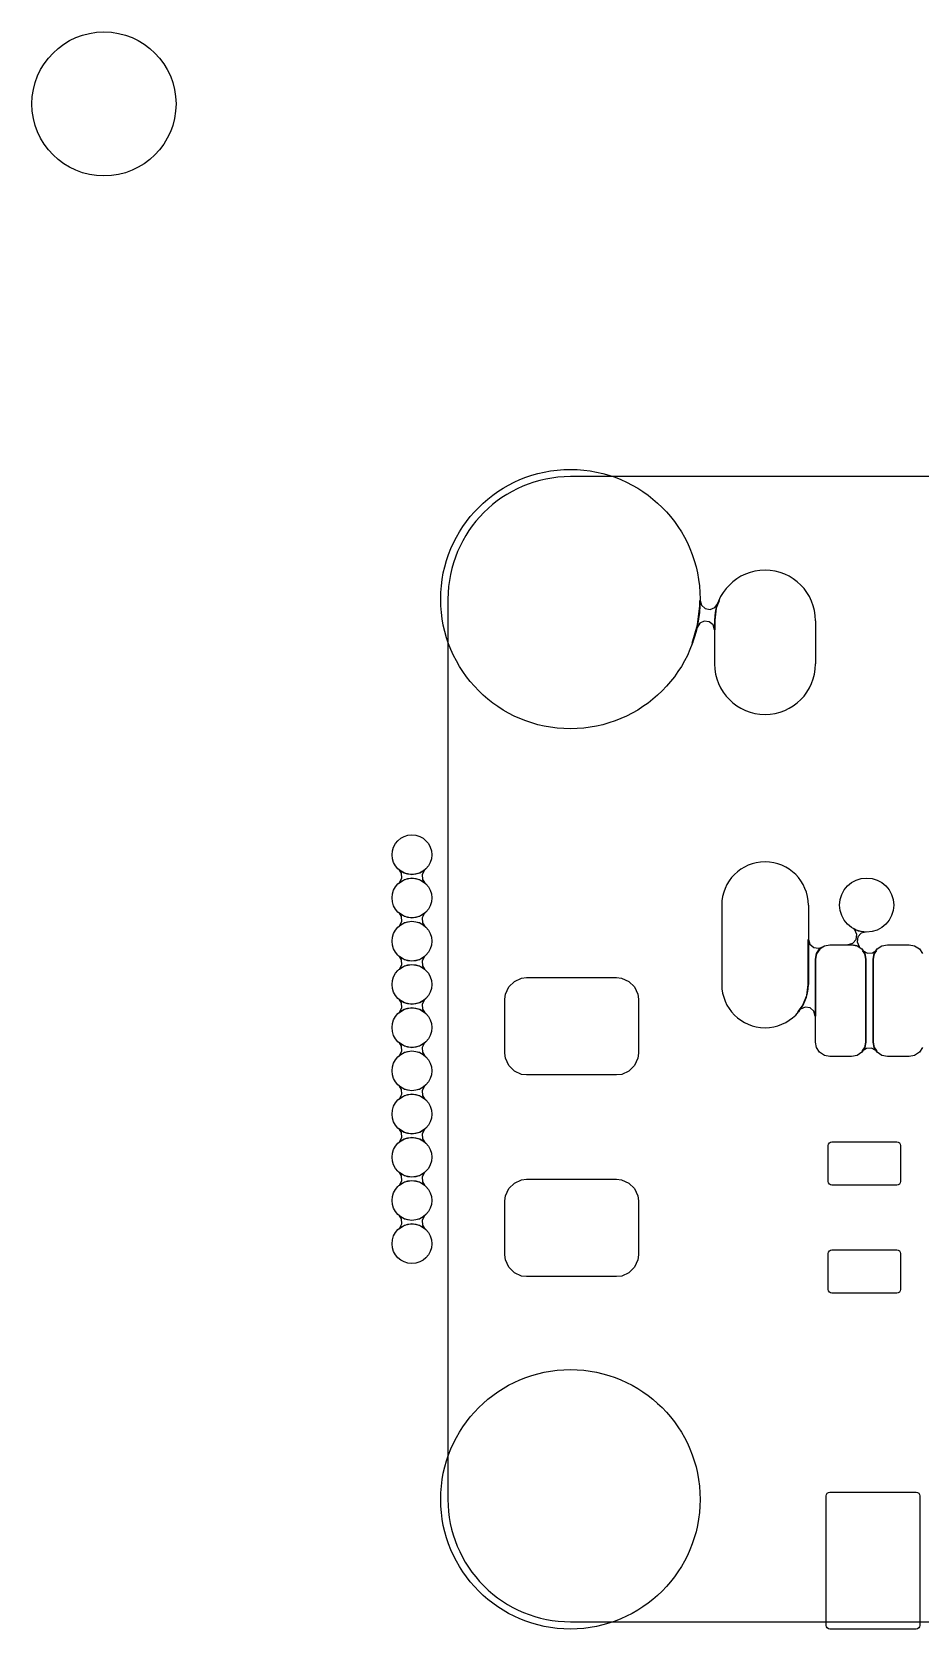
# Model space of a CAD drawing. Extents: x -27 to 356, y -111 to 35.
# Drawn here: x -27 to -14.67, y 11.82 to 34 of the extents above; entities that cross this region are included whole.
import ezdxf

# ---------------------------------------------------------------- set-up
doc = ezdxf.new("R2010")
doc.units = 0
doc.layers.add('BLACK', color=7, linetype='CONTINUOUS')

msp = doc.modelspace()

# ---------------------------------------------------------------- linework, layer by layer
at = {"layer": 'BLACK', "linetype": 'CONTINUOUS'}
for p, q in [((-5.525, 27.825), (-19.525, 27.825)), ((-5.525, 27.825), (-19.525, 27.825)), ((-21.225, 26.125), (-21.225, 13.625)), ((-21.225, 26.125), (-21.225, 13.625)), ((-17.7621, 25.7663), (-17.7285, 26.0309)), ((-17.7285, 26.0309), (-17.7265, 26.1058)), ((-17.7265, 26.1058), (-17.7255, 26.1075)), ((-17.7255, 26.1075), (-17.7235, 26.1075)), ((-17.7235, 26.1075), (-17.7226, 26.1063)), ((-17.7226, 26.1063), (-17.7052, 26.0392)), ((-17.7052, 26.0392), (-17.6543, 25.9922)), ((-17.6543, 25.9922), (-17.586, 25.9802)), ((-17.586, 25.9802), (-17.5221, 26.007)), ((-17.5221, 26.007), (-17.4881, 26.0506)), ((-17.5, 25.9988), (-17.522, 25.8322)), ((-17.46, 26.1015), (-17.5, 25.9988)), ((-17.4881, 26.0506), (-17.4637, 26.1031)), ((-17.4637, 26.1031), (-17.462, 26.1043)), ((-17.462, 26.1043), (-17.4602, 26.1034)), ((-17.4602, 26.1034), (-17.46, 26.1015)), ((-17.8331, 25.5147), (-17.7621, 25.7663)), ((-17.7675, 25.7321), (-17.8288, 25.5145)), ((-17.7295, 25.7919), (-17.7675, 25.7321)), ((-17.6665, 25.8207), (-17.7295, 25.7919)), ((-17.5979, 25.8108), (-17.6665, 25.8207)), ((-17.5456, 25.7655), (-17.5979, 25.8108)), ((-17.5259, 25.6985), (-17.5456, 25.7655)), ((-17.524, 25.825), (-17.524, 25.225)), ((-17.522, 25.8322), (-17.522, 25.825)), ((-17.522, 25.825), (-17.522, 25.699)), ((-16.122, 25.825), (-16.122, 25.225)), ((-17.8328, 25.5129), (-17.8331, 25.5147)), ((-17.831, 25.5121), (-17.8328, 25.5129)), ((-17.8293, 25.5133), (-17.831, 25.5121)), ((-17.8289, 25.5142), (-17.8293, 25.5133)), ((-17.8288, 25.5145), (-17.8289, 25.5142)), ((-17.525, 25.6973), (-17.5259, 25.6985)), ((-17.523, 25.6973), (-17.525, 25.6973)), ((-17.522, 25.699), (-17.523, 25.6973)), ((-21.9011, 22.3663), (-21.8996, 22.3677)), ((-21.9005, 22.3644), (-21.9011, 22.3663)), ((-21.9011, 22.1841), (-21.9005, 22.1856)), ((-21.9, 22.1824), (-21.9011, 22.1841)), ((-21.8983, 22.3621), (-21.9005, 22.3644)), ((-21.9005, 22.1856), (-21.8983, 22.1878)), ((-21.898, 22.1826), (-21.9, 22.1824)), ((-21.8996, 22.3677), (-21.898, 22.3674)), ((-21.87, 22.318), (-21.8983, 22.3621)), ((-21.8983, 22.1878), (-21.865, 22.2489)), ((-21.898, 22.3674), (-21.8298, 22.3219)), ((-21.8298, 22.2281), (-21.898, 22.1826)), ((-21.865, 22.2489), (-21.87, 22.318)), ((-21.8298, 22.3219), (-21.725, 22.301)), ((-21.725, 22.249), (-21.8298, 22.2281)), ((-21.725, 22.301), (-21.6202, 22.3219)), ((-21.6202, 22.2281), (-21.725, 22.249)), ((-21.6202, 22.3219), (-21.552, 22.3674)), ((-21.552, 22.1826), (-21.6202, 22.2281)), ((-21.5517, 22.3622), (-21.585, 22.3011)), ((-21.585, 22.3011), (-21.58, 22.232)), ((-21.58, 22.232), (-21.5517, 22.1879)), ((-21.552, 22.3674), (-21.55, 22.3676)), ((-21.5504, 22.1823), (-21.552, 22.1826)), ((-21.5495, 22.3644), (-21.5517, 22.3622)), ((-21.5517, 22.1879), (-21.5495, 22.1856)), ((-21.5489, 22.1837), (-21.5504, 22.1823)), ((-21.55, 22.3676), (-21.5489, 22.3659)), ((-21.5489, 22.3659), (-21.5495, 22.3644)), ((-21.5495, 22.1856), (-21.5489, 22.1837)), ((-21.9011, 21.7663), (-21.8996, 21.7677)), ((-21.9005, 21.7644), (-21.9011, 21.7663)), ((-21.8983, 21.7621), (-21.9005, 21.7644)), ((-21.8996, 21.7677), (-21.898, 21.7674)), ((-21.87, 21.718), (-21.8983, 21.7621)), ((-21.898, 21.7674), (-21.8298, 21.7219)), ((-21.6202, 21.7219), (-21.552, 21.7674)), ((-21.5517, 21.7622), (-21.585, 21.7011)), ((-21.552, 21.7674), (-21.55, 21.7676)), ((-21.5495, 21.7644), (-21.5517, 21.7622)), ((-21.55, 21.7676), (-21.5489, 21.7659)), ((-21.5489, 21.7659), (-21.5495, 21.7644)), ((-17.424, 21.875), (-17.424, 20.775)), ((-16.222, 21.875), (-16.222, 20.775)), ((-21.9011, 21.5841), (-21.9005, 21.5856)), ((-21.9, 21.5824), (-21.9011, 21.5841)), ((-21.9005, 21.5856), (-21.8983, 21.5878)), ((-21.898, 21.5826), (-21.9, 21.5824)), ((-21.8983, 21.5878), (-21.865, 21.6489)), ((-21.8298, 21.6281), (-21.898, 21.5826)), ((-21.865, 21.6489), (-21.87, 21.718)), ((-21.8298, 21.7219), (-21.725, 21.701)), ((-21.725, 21.649), (-21.8298, 21.6281)), ((-21.725, 21.701), (-21.6202, 21.7219)), ((-21.6202, 21.6281), (-21.725, 21.649)), ((-21.552, 21.5826), (-21.6202, 21.6281)), ((-21.585, 21.7011), (-21.58, 21.632)), ((-21.58, 21.632), (-21.5517, 21.5879)), ((-21.5504, 21.5823), (-21.552, 21.5826)), ((-21.5517, 21.5879), (-21.5495, 21.5856)), ((-21.5489, 21.5837), (-21.5504, 21.5823)), ((-21.5495, 21.5856), (-21.5489, 21.5837)), ((-15.6011, 21.5544), (-15.5997, 21.5559)), ((-15.6004, 21.5525), (-15.6011, 21.5544)), ((-15.5767, 21.5316), (-15.6004, 21.5525)), ((-15.5997, 21.5559), (-15.5982, 21.5558)), ((-15.5982, 21.5558), (-15.5286, 21.5203)), ((-15.5479, 21.4685), (-15.5767, 21.5316)), ((-15.5286, 21.5203), (-15.4302, 21.5048)), ((-16.224, 21.3981), (-16.223, 21.3998)), ((-16.224, 20.7751), (-16.224, 21.3981)), ((-16.223, 21.3998), (-16.221, 21.3998)), ((-16.221, 21.3998), (-16.2201, 21.3987)), ((-16.2201, 21.3987), (-16.2004, 21.3316)), ((-16.2004, 21.3316), (-16.1481, 21.2863)), ((-16.0651, 21.2671), (-15.9999, 21.3107)), ((-16.0248, 21.2916), (-16.0637, 21.2657)), ((-16.0449, 21.2867), (-16.0268, 21.2951)), ((-16.0268, 21.2951), (-16.0248, 21.295)), ((-16.0248, 21.295), (-16.0239, 21.2931)), ((-16.0239, 21.2931), (-16.0248, 21.2916)), ((-15.9999, 21.3107), (-15.923, 21.326)), ((-15.923, 21.326), (-15.623, 21.326)), ((-15.6713, 21.327), (-15.6701, 21.3279)), ((-15.6713, 21.325), (-15.6713, 21.327)), ((-15.6695, 21.324), (-15.6713, 21.325)), ((-15.6701, 21.3279), (-15.6031, 21.3476)), ((-15.6232, 21.324), (-15.6695, 21.324)), ((-15.5469, 21.3088), (-15.6232, 21.324)), ((-15.623, 21.326), (-15.5461, 21.3107)), ((-15.6031, 21.3476), (-15.5577, 21.3999)), ((-15.5577, 21.3999), (-15.5479, 21.4685)), ((-15.5031, 21.2796), (-15.5469, 21.3088)), ((-15.535, 21.4333), (-15.5461, 21.3649)), ((-15.5461, 21.3649), (-15.5184, 21.3012)), ((-15.5461, 21.3107), (-15.4809, 21.2671)), ((-15.4887, 21.4848), (-15.535, 21.4333)), ((-15.5184, 21.3012), (-15.5111, 21.2932)), ((-15.5111, 21.2932), (-15.5006, 21.2826)), ((-15.43, 21.5009), (-15.4887, 21.4848)), ((-15.4302, 21.5048), (-15.4287, 21.5035)), ((-15.429, 21.5015), (-15.43, 21.5009)), ((-15.4287, 21.5035), (-15.429, 21.5015)), ((-15.2651, 21.2671), (-15.1999, 21.3107)), ((-15.1999, 21.3107), (-15.123, 21.326)), ((-15.123, 21.326), (-14.823, 21.326)), ((-14.823, 21.326), (-14.7461, 21.3107)), ((-14.7461, 21.3107), (-14.6809, 21.2671)), ((-21.9011, 21.1663), (-21.8996, 21.1677)), ((-21.9005, 21.1644), (-21.9011, 21.1663)), ((-21.8983, 21.1621), (-21.9005, 21.1644)), ((-21.8996, 21.1677), (-21.898, 21.1674)), ((-21.87, 21.118), (-21.8983, 21.1621)), ((-21.898, 21.1674), (-21.8298, 21.1219)), ((-21.865, 21.0489), (-21.87, 21.118)), ((-21.8298, 21.1219), (-21.725, 21.101)), ((-21.725, 21.101), (-21.6202, 21.1219)), ((-21.6202, 21.1219), (-21.552, 21.1674)), ((-21.5517, 21.1622), (-21.585, 21.1011)), ((-21.585, 21.1011), (-21.58, 21.032)), ((-21.552, 21.1674), (-21.55, 21.1676)), ((-21.5495, 21.1644), (-21.5517, 21.1622)), ((-21.55, 21.1676), (-21.5489, 21.1659)), ((-21.5489, 21.1659), (-21.5495, 21.1644)), ((-16.1481, 21.2863), (-16.0794, 21.2764)), ((-16.124, 21.125), (-16.1087, 21.2019)), ((-16.124, 19.975), (-16.124, 21.125)), ((-16.1068, 21.2011), (-16.122, 21.1248)), ((-16.122, 21.1248), (-16.122, 20.3369)), ((-16.1087, 21.2019), (-16.0651, 21.2671)), ((-16.0637, 21.2657), (-16.1068, 21.2011)), ((-16.0794, 21.2764), (-16.0449, 21.2867)), ((-15.5015, 21.2793), (-15.5031, 21.2796)), ((-15.5, 21.2807), (-15.5015, 21.2793)), ((-15.5006, 21.2826), (-15.5, 21.2807)), ((-15.4809, 21.2671), (-15.4373, 21.2019)), ((-15.4686, 21.2469), (-15.4669, 21.248)), ((-15.4684, 21.2449), (-15.4686, 21.2469)), ((-15.4392, 21.2011), (-15.4684, 21.2449)), ((-15.4669, 21.248), (-15.4654, 21.2474)), ((-15.4654, 21.2474), (-15.4602, 21.2423)), ((-15.4602, 21.2423), (-15.3991, 21.2089)), ((-15.424, 21.1248), (-15.4392, 21.2011)), ((-15.4373, 21.2019), (-15.422, 21.125)), ((-15.424, 19.9752), (-15.424, 21.1248)), ((-15.422, 21.125), (-15.422, 19.975)), ((-15.3991, 21.2089), (-15.33, 21.2139)), ((-15.33, 21.2139), (-15.2859, 21.2422)), ((-15.324, 21.125), (-15.3087, 21.2019)), ((-15.324, 19.975), (-15.324, 21.125)), ((-15.3068, 21.2011), (-15.322, 21.1248)), ((-15.322, 21.1248), (-15.322, 19.9752)), ((-15.3087, 21.2019), (-15.2651, 21.2671)), ((-15.2776, 21.2449), (-15.3068, 21.2011)), ((-15.2859, 21.2422), (-15.2806, 21.2474)), ((-15.2806, 21.2474), (-15.2787, 21.248)), ((-15.2787, 21.248), (-15.2773, 21.2465)), ((-15.2773, 21.2465), (-15.2776, 21.2449)), ((-14.6809, 21.2671), (-14.6373, 21.2019)), ((-21.9011, 20.9841), (-21.9005, 20.9856)), ((-21.9, 20.9824), (-21.9011, 20.9841)), ((-21.9005, 20.9856), (-21.8983, 20.9878)), ((-21.898, 20.9826), (-21.9, 20.9824)), ((-21.8983, 20.9878), (-21.865, 21.0489)), ((-21.8298, 21.0281), (-21.898, 20.9826)), ((-21.725, 21.049), (-21.8298, 21.0281)), ((-21.6202, 21.0281), (-21.725, 21.049)), ((-21.552, 20.9826), (-21.6202, 21.0281)), ((-21.58, 21.032), (-21.5517, 20.9879)), ((-21.5504, 20.9823), (-21.552, 20.9826)), ((-21.5517, 20.9879), (-21.5495, 20.9856)), ((-21.5489, 20.9837), (-21.5504, 20.9823)), ((-21.5495, 20.9856), (-21.5489, 20.9837)), ((-20.3035, 20.8171), (-20.2028, 20.8618)), ((-20.2028, 20.8618), (-20.133, 20.87)), ((-20.133, 20.87), (-18.883, 20.87)), ((-18.883, 20.87), (-18.8138, 20.8619)), ((-18.8138, 20.8619), (-18.7129, 20.8174)), ((-20.434, 20.569), (-20.4259, 20.6382)), ((-20.4259, 20.6382), (-20.3814, 20.7391)), ((-20.3814, 20.7391), (-20.3035, 20.8171)), ((-18.7129, 20.8174), (-18.6349, 20.7395)), ((-18.6349, 20.7395), (-18.5902, 20.6388)), ((-18.5902, 20.6388), (-18.582, 20.569)), ((-16.2444, 20.62), (-16.224, 20.7751)), ((-21.9011, 20.5663), (-21.8996, 20.5677)), ((-21.9005, 20.5644), (-21.9011, 20.5663)), ((-21.8983, 20.5621), (-21.9005, 20.5644)), ((-21.8996, 20.5677), (-21.898, 20.5674)), ((-21.87, 20.518), (-21.8983, 20.5621)), ((-21.8983, 20.3878), (-21.865, 20.4489)), ((-21.898, 20.5674), (-21.8298, 20.5219)), ((-21.8298, 20.4281), (-21.898, 20.3826)), ((-21.865, 20.4489), (-21.87, 20.518)), ((-21.8298, 20.5219), (-21.725, 20.501)), ((-21.725, 20.449), (-21.8298, 20.4281)), ((-21.725, 20.501), (-21.6202, 20.5219)), ((-21.6202, 20.4281), (-21.725, 20.449)), ((-21.6202, 20.5219), (-21.552, 20.5674)), ((-21.552, 20.3826), (-21.6202, 20.4281)), ((-21.5517, 20.5622), (-21.585, 20.5011)), ((-21.585, 20.5011), (-21.58, 20.432)), ((-21.58, 20.432), (-21.5517, 20.3879)), ((-21.552, 20.5674), (-21.55, 20.5676)), ((-21.5495, 20.5644), (-21.5517, 20.5622)), ((-21.55, 20.5676), (-21.5489, 20.5659)), ((-21.5489, 20.5659), (-21.5495, 20.5644)), ((-20.434, 19.819), (-20.434, 20.569)), ((-18.582, 20.569), (-18.582, 19.819)), ((-16.364, 20.3976), (-16.3043, 20.4755)), ((-16.3428, 20.4165), (-16.3609, 20.3951)), ((-16.3297, 20.4297), (-16.3428, 20.4165)), ((-16.2665, 20.4585), (-16.3297, 20.4297)), ((-16.3043, 20.4755), (-16.2444, 20.62)), ((-16.1979, 20.4487), (-16.2665, 20.4585)), ((-16.1456, 20.4033), (-16.1979, 20.4487)), ((-16.1259, 20.3363), (-16.1456, 20.4033)), ((-21.9011, 20.3841), (-21.9005, 20.3856)), ((-21.9, 20.3824), (-21.9011, 20.3841)), ((-21.9005, 20.3856), (-21.8983, 20.3878)), ((-21.898, 20.3826), (-21.9, 20.3824)), ((-21.5504, 20.3823), (-21.552, 20.3826)), ((-21.5517, 20.3879), (-21.5495, 20.3856)), ((-21.5489, 20.3837), (-21.5504, 20.3823)), ((-21.5495, 20.3856), (-21.5489, 20.3837)), ((-16.3643, 20.3957), (-16.364, 20.3976)), ((-16.3628, 20.3944), (-16.3643, 20.3957)), ((-16.3609, 20.3951), (-16.3628, 20.3944)), ((-16.125, 20.3351), (-16.1259, 20.3363)), ((-16.123, 20.3351), (-16.125, 20.3351)), ((-16.122, 20.3369), (-16.123, 20.3351)), ((-21.9011, 19.9663), (-21.8996, 19.9677)), ((-21.9005, 19.9644), (-21.9011, 19.9663)), ((-21.8983, 19.9621), (-21.9005, 19.9644)), ((-21.8996, 19.9677), (-21.898, 19.9674)), ((-21.87, 19.918), (-21.8983, 19.9621)), ((-21.898, 19.9674), (-21.8298, 19.9219)), ((-21.6202, 19.9219), (-21.552, 19.9674)), ((-21.5517, 19.9622), (-21.585, 19.9011)), ((-21.552, 19.9674), (-21.55, 19.9676)), ((-21.5495, 19.9644), (-21.5517, 19.9622)), ((-21.55, 19.9676), (-21.5489, 19.9659)), ((-21.5489, 19.9659), (-21.5495, 19.9644)), ((-16.1087, 19.8981), (-16.124, 19.975)), ((-15.4392, 19.8989), (-15.424, 19.9752)), ((-15.422, 19.975), (-15.4373, 19.8981)), ((-15.3087, 19.8981), (-15.324, 19.975)), ((-15.322, 19.9752), (-15.3068, 19.8989)), ((-21.9011, 19.7841), (-21.9005, 19.7856)), ((-21.9, 19.7824), (-21.9011, 19.7841)), ((-21.9005, 19.7856), (-21.8983, 19.7878)), ((-21.898, 19.7826), (-21.9, 19.7824)), ((-21.8983, 19.7878), (-21.865, 19.8489)), ((-21.8298, 19.8281), (-21.898, 19.7826)), ((-21.865, 19.8489), (-21.87, 19.918)), ((-21.8298, 19.9219), (-21.725, 19.901)), ((-21.725, 19.849), (-21.8298, 19.8281)), ((-21.725, 19.901), (-21.6202, 19.9219)), ((-21.6202, 19.8281), (-21.725, 19.849)), ((-21.552, 19.7826), (-21.6202, 19.8281)), ((-21.585, 19.9011), (-21.58, 19.832)), ((-21.58, 19.832), (-21.5517, 19.7879)), ((-21.5504, 19.7823), (-21.552, 19.7826)), ((-21.5517, 19.7879), (-21.5495, 19.7856)), ((-21.5489, 19.7837), (-21.5504, 19.7823)), ((-21.5495, 19.7856), (-21.5489, 19.7837)), ((-20.4258, 19.7492), (-20.434, 19.819)), ((-20.3811, 19.6485), (-20.4258, 19.7492)), ((-18.5901, 19.7498), (-18.6346, 19.6489)), ((-18.582, 19.819), (-18.5901, 19.7498)), ((-16.0651, 19.8329), (-16.1087, 19.8981)), ((-15.9999, 19.7893), (-16.0651, 19.8329)), ((-15.923, 19.774), (-15.9999, 19.7893)), ((-15.623, 19.774), (-15.923, 19.774)), ((-15.5461, 19.7893), (-15.623, 19.774)), ((-15.4809, 19.8329), (-15.5461, 19.7893)), ((-15.4373, 19.8981), (-15.4809, 19.8329)), ((-15.4687, 19.8535), (-15.4684, 19.8551)), ((-15.4673, 19.852), (-15.4687, 19.8535)), ((-15.4684, 19.8551), (-15.4392, 19.8989)), ((-15.4654, 19.8526), (-15.4673, 19.852)), ((-15.4601, 19.8578), (-15.4654, 19.8526)), ((-15.416, 19.8861), (-15.4601, 19.8578)), ((-15.3469, 19.8911), (-15.416, 19.8861)), ((-15.2858, 19.8577), (-15.3469, 19.8911)), ((-15.2651, 19.8329), (-15.3087, 19.8981)), ((-15.3068, 19.8989), (-15.2776, 19.8551)), ((-15.2806, 19.8526), (-15.2858, 19.8577)), ((-15.2791, 19.852), (-15.2806, 19.8526)), ((-15.2774, 19.8531), (-15.2791, 19.852)), ((-15.2776, 19.8551), (-15.2774, 19.8531)), ((-15.1999, 19.7893), (-15.2651, 19.8329)), ((-15.123, 19.774), (-15.1999, 19.7893)), ((-14.823, 19.774), (-15.123, 19.774)), ((-14.7461, 19.7893), (-14.823, 19.774)), ((-14.6809, 19.8329), (-14.7461, 19.7893)), ((-14.6373, 19.8981), (-14.6809, 19.8329)), ((-20.3031, 19.5706), (-20.3811, 19.6485)), ((-20.2022, 19.5261), (-20.3031, 19.5706)), ((-20.133, 19.518), (-20.2022, 19.5261)), ((-18.883, 19.518), (-20.133, 19.518)), ((-18.8132, 19.5262), (-18.883, 19.518)), ((-18.7125, 19.5709), (-18.8132, 19.5262)), ((-18.6346, 19.6489), (-18.7125, 19.5709)), ((-21.9011, 19.3663), (-21.8996, 19.3677)), ((-21.9005, 19.3644), (-21.9011, 19.3663)), ((-21.8983, 19.3621), (-21.9005, 19.3644)), ((-21.8996, 19.3677), (-21.898, 19.3674)), ((-21.87, 19.318), (-21.8983, 19.3621)), ((-21.898, 19.3674), (-21.8298, 19.3219)), ((-21.865, 19.2489), (-21.87, 19.318)), ((-21.8298, 19.3219), (-21.725, 19.301)), ((-21.725, 19.301), (-21.6202, 19.3219)), ((-21.6202, 19.3219), (-21.552, 19.3674)), ((-21.5517, 19.3622), (-21.585, 19.3011)), ((-21.585, 19.3011), (-21.58, 19.232)), ((-21.552, 19.3674), (-21.55, 19.3676)), ((-21.5495, 19.3644), (-21.5517, 19.3622)), ((-21.55, 19.3676), (-21.5489, 19.3659)), ((-21.5489, 19.3659), (-21.5495, 19.3644)), ((-21.9011, 19.1841), (-21.9005, 19.1856)), ((-21.9, 19.1824), (-21.9011, 19.1841)), ((-21.9005, 19.1856), (-21.8983, 19.1878)), ((-21.898, 19.1826), (-21.9, 19.1824)), ((-21.8983, 19.1878), (-21.865, 19.2489)), ((-21.8298, 19.2281), (-21.898, 19.1826)), ((-21.725, 19.249), (-21.8298, 19.2281)), ((-21.6202, 19.2281), (-21.725, 19.249)), ((-21.552, 19.1826), (-21.6202, 19.2281)), ((-21.58, 19.232), (-21.5517, 19.1879)), ((-21.5504, 19.1823), (-21.552, 19.1826)), ((-21.5517, 19.1879), (-21.5495, 19.1856)), ((-21.5489, 19.1837), (-21.5504, 19.1823)), ((-21.5495, 19.1856), (-21.5489, 19.1837)), ((-21.9011, 18.7663), (-21.8996, 18.7677)), ((-21.9005, 18.7644), (-21.9011, 18.7663)), ((-21.8983, 18.7621), (-21.9005, 18.7644)), ((-21.8996, 18.7677), (-21.898, 18.7674)), ((-21.87, 18.718), (-21.8983, 18.7621)), ((-21.8983, 18.5878), (-21.865, 18.6489)), ((-21.898, 18.7674), (-21.8298, 18.7219)), ((-21.8298, 18.6281), (-21.898, 18.5826)), ((-21.865, 18.6489), (-21.87, 18.718)), ((-21.8298, 18.7219), (-21.725, 18.701)), ((-21.725, 18.649), (-21.8298, 18.6281)), ((-21.725, 18.701), (-21.6202, 18.7219)), ((-21.6202, 18.6281), (-21.725, 18.649)), ((-21.6202, 18.7219), (-21.552, 18.7674)), ((-21.552, 18.5826), (-21.6202, 18.6281)), ((-21.5517, 18.7622), (-21.585, 18.7011)), ((-21.585, 18.7011), (-21.58, 18.632)), ((-21.58, 18.632), (-21.5517, 18.5879)), ((-21.552, 18.7674), (-21.55, 18.7676)), ((-21.5495, 18.7644), (-21.5517, 18.7622)), ((-21.55, 18.7676), (-21.5489, 18.7659)), ((-21.5489, 18.7659), (-21.5495, 18.7644)), ((-21.9011, 18.5841), (-21.9005, 18.5856)), ((-21.9, 18.5824), (-21.9011, 18.5841)), ((-21.9005, 18.5856), (-21.8983, 18.5878)), ((-21.898, 18.5826), (-21.9, 18.5824)), ((-21.5504, 18.5823), (-21.552, 18.5826)), ((-21.5517, 18.5879), (-21.5495, 18.5856)), ((-21.5489, 18.5837), (-21.5504, 18.5823)), ((-21.5495, 18.5856), (-21.5489, 18.5837)), ((-15.945, 18.539), (-15.9411, 18.5585)), ((-15.945, 18.039), (-15.945, 18.539)), ((-15.9411, 18.5585), (-15.9301, 18.5751)), ((-15.9301, 18.5751), (-15.9135, 18.5861)), ((-15.9135, 18.5861), (-15.894, 18.59)), ((-15.894, 18.59), (-14.994, 18.59)), ((-14.994, 18.59), (-14.9745, 18.5861)), ((-14.9745, 18.5861), (-14.9579, 18.5751)), ((-14.9579, 18.5751), (-14.9469, 18.5585)), ((-14.9469, 18.5585), (-14.943, 18.539)), ((-14.943, 18.539), (-14.943, 18.039)), ((-21.9011, 18.1663), (-21.8996, 18.1677)), ((-21.9005, 18.1644), (-21.9011, 18.1663)), ((-21.9011, 17.9841), (-21.9005, 17.9856)), ((-21.9, 17.9824), (-21.9011, 17.9841)), ((-21.8983, 18.1621), (-21.9005, 18.1644)), ((-21.9005, 17.9856), (-21.8983, 17.9878)), ((-21.898, 17.9826), (-21.9, 17.9824)), ((-21.8996, 18.1677), (-21.898, 18.1674)), ((-21.87, 18.118), (-21.8983, 18.1621)), ((-21.8983, 17.9878), (-21.865, 18.0489)), ((-21.898, 18.1674), (-21.8298, 18.1219)), ((-21.8298, 18.0281), (-21.898, 17.9826)), ((-21.865, 18.0489), (-21.87, 18.118)), ((-21.8298, 18.1219), (-21.725, 18.101)), ((-21.725, 18.049), (-21.8298, 18.0281)), ((-21.725, 18.101), (-21.6202, 18.1219)), ((-21.6202, 18.0281), (-21.725, 18.049)), ((-21.6202, 18.1219), (-21.552, 18.1674)), ((-21.552, 17.9826), (-21.6202, 18.0281)), ((-21.5517, 18.1622), (-21.585, 18.1011)), ((-21.585, 18.1011), (-21.58, 18.032)), ((-21.58, 18.032), (-21.5517, 17.9879)), ((-21.552, 18.1674), (-21.55, 18.1676)), ((-21.5504, 17.9823), (-21.552, 17.9826)), ((-21.5495, 18.1644), (-21.5517, 18.1622)), ((-21.5517, 17.9879), (-21.5495, 17.9856)), ((-21.5489, 17.9837), (-21.5504, 17.9823)), ((-21.55, 18.1676), (-21.5489, 18.1659)), ((-21.5489, 18.1659), (-21.5495, 18.1644)), ((-21.5495, 17.9856), (-21.5489, 17.9837)), ((-20.3814, 17.9391), (-20.3035, 18.0171)), ((-20.3035, 18.0171), (-20.2028, 18.0618)), ((-20.2028, 18.0618), (-20.133, 18.07)), ((-20.133, 18.07), (-18.883, 18.07)), ((-18.883, 18.07), (-18.8138, 18.0619)), ((-18.8138, 18.0619), (-18.7129, 18.0174)), ((-18.7129, 18.0174), (-18.6349, 17.9395)), ((-15.9411, 18.0195), (-15.945, 18.039)), ((-15.9301, 18.0029), (-15.9411, 18.0195)), ((-15.9135, 17.9919), (-15.9301, 18.0029)), ((-15.894, 17.988), (-15.9135, 17.9919)), ((-14.994, 17.988), (-15.894, 17.988)), ((-14.9745, 17.9919), (-14.994, 17.988)), ((-14.9579, 18.0029), (-14.9745, 17.9919)), ((-14.9469, 18.0195), (-14.9579, 18.0029)), ((-14.943, 18.039), (-14.9469, 18.0195)), ((-20.434, 17.769), (-20.4259, 17.8382)), ((-20.434, 17.019), (-20.434, 17.769)), ((-20.4259, 17.8382), (-20.3814, 17.9391)), ((-18.6349, 17.9395), (-18.5902, 17.8388)), ((-18.5902, 17.8388), (-18.582, 17.769)), ((-18.582, 17.769), (-18.582, 17.019)), ((-21.9011, 17.5663), (-21.8996, 17.5677)), ((-21.9005, 17.5644), (-21.9011, 17.5663)), ((-21.8983, 17.5621), (-21.9005, 17.5644)), ((-21.8996, 17.5677), (-21.898, 17.5674)), ((-21.87, 17.518), (-21.8983, 17.5621)), ((-21.898, 17.5674), (-21.8298, 17.5219)), ((-21.8298, 17.5219), (-21.725, 17.501)), ((-21.725, 17.501), (-21.6202, 17.5219)), ((-21.6202, 17.5219), (-21.552, 17.5674)), ((-21.5517, 17.5622), (-21.585, 17.5011)), ((-21.552, 17.5674), (-21.55, 17.5676)), ((-21.5495, 17.5644), (-21.5517, 17.5622)), ((-21.55, 17.5676), (-21.5489, 17.5659)), ((-21.5489, 17.5659), (-21.5495, 17.5644)), ((-21.9011, 17.3841), (-21.9005, 17.3856)), ((-21.9, 17.3824), (-21.9011, 17.3841)), ((-21.9005, 17.3856), (-21.8983, 17.3878)), ((-21.898, 17.3826), (-21.9, 17.3824)), ((-21.8983, 17.3878), (-21.865, 17.4489)), ((-21.8298, 17.4281), (-21.898, 17.3826)), ((-21.865, 17.4489), (-21.87, 17.518)), ((-21.725, 17.449), (-21.8298, 17.4281)), ((-21.6202, 17.4281), (-21.725, 17.449)), ((-21.552, 17.3826), (-21.6202, 17.4281)), ((-21.585, 17.5011), (-21.58, 17.432)), ((-21.58, 17.432), (-21.5517, 17.3879)), ((-21.5504, 17.3823), (-21.552, 17.3826)), ((-21.5517, 17.3879), (-21.5495, 17.3856)), ((-21.5489, 17.3837), (-21.5504, 17.3823)), ((-21.5495, 17.3856), (-21.5489, 17.3837)), ((-15.9301, 17.0751), (-15.9135, 17.0861)), ((-15.9135, 17.0861), (-15.894, 17.09)), ((-15.894, 17.09), (-14.994, 17.09)), ((-14.994, 17.09), (-14.9745, 17.0861)), ((-14.9745, 17.0861), (-14.9579, 17.0751)), ((-20.4258, 16.9492), (-20.434, 17.019)), ((-20.3811, 16.8485), (-20.4258, 16.9492)), ((-18.5901, 16.9498), (-18.6346, 16.8489)), ((-18.582, 17.019), (-18.5901, 16.9498)), ((-15.945, 17.039), (-15.9411, 17.0585)), ((-15.945, 16.539), (-15.945, 17.039)), ((-15.9411, 17.0585), (-15.9301, 17.0751)), ((-14.9579, 17.0751), (-14.9469, 17.0585)), ((-14.9469, 17.0585), (-14.943, 17.039)), ((-14.943, 17.039), (-14.943, 16.539)), ((-20.3031, 16.7706), (-20.3811, 16.8485)), ((-20.2022, 16.7261), (-20.3031, 16.7706)), ((-20.133, 16.718), (-20.2022, 16.7261)), ((-18.883, 16.718), (-20.133, 16.718)), ((-18.8132, 16.7262), (-18.883, 16.718)), ((-18.7125, 16.7709), (-18.8132, 16.7262)), ((-18.6346, 16.8489), (-18.7125, 16.7709)), ((-15.9411, 16.5195), (-15.945, 16.539)), ((-15.9301, 16.5029), (-15.9411, 16.5195)), ((-15.9135, 16.4919), (-15.9301, 16.5029)), ((-15.894, 16.488), (-15.9135, 16.4919)), ((-14.994, 16.488), (-15.894, 16.488)), ((-14.9745, 16.4919), (-14.994, 16.488)), ((-14.9579, 16.5029), (-14.9745, 16.4919)), ((-14.9469, 16.5195), (-14.9579, 16.5029)), ((-14.943, 16.539), (-14.9469, 16.5195)), ((-15.976, 13.675), (-15.9721, 13.6945)), ((-15.976, 11.875), (-15.976, 13.675)), ((-15.9721, 13.6945), (-15.9611, 13.7111)), ((-15.9611, 13.7111), (-15.9445, 13.7221)), ((-15.9445, 13.7221), (-15.925, 13.726)), ((-15.925, 13.726), (-14.725, 13.726)), ((-14.725, 13.726), (-14.7055, 13.7221)), ((-14.7055, 13.7221), (-14.6889, 13.7111)), ((-14.6889, 13.7111), (-14.6779, 13.6945)), ((-14.6779, 13.6945), (-14.674, 13.675)), ((-14.674, 13.675), (-14.674, 11.875)), ((-19.525, 11.925), (-5.525, 11.925)), ((-19.525, 11.925), (-5.525, 11.925)), ((-15.9721, 11.8555), (-15.976, 11.875)), ((-15.9611, 11.8389), (-15.9721, 11.8555)), ((-15.9445, 11.8279), (-15.9611, 11.8389)), ((-15.925, 11.824), (-15.9445, 11.8279)), ((-14.725, 11.824), (-15.925, 11.824)), ((-14.7055, 11.8279), (-14.725, 11.824)), ((-14.6889, 11.8389), (-14.7055, 11.8279)), ((-14.6779, 11.8555), (-14.6889, 11.8389)), ((-14.674, 11.875), (-14.6779, 11.8555))]:
    msp.add_line(p, q, dxfattribs=at)
at = {"layer": 'BLACK'}
for centre, radius in [((-26, 33), 1), ((-19.525, 26.125), 1.801), ((-21.725, 22.575), 0.276), ((-21.725, 21.975), 0.276), ((-15.413, 21.876), 0.376), ((-21.725, 21.375), 0.276), ((-21.725, 20.775), 0.276), ((-21.725, 20.175), 0.276), ((-21.725, 19.575), 0.276), ((-21.725, 18.975), 0.276), ((-21.725, 18.375), 0.276), ((-21.725, 17.775), 0.276), ((-21.725, 17.175), 0.276), ((-19.525, 13.625), 1.801)]:
    msp.add_circle(centre, radius, dxfattribs=at)
for centre, radius, start, end in [((-19.525, 26.125), 1.7, -270, -180), ((-19.525, 26.125), 1.7, -270, -180), ((-16.823, 25.825), 0.701, 0, 180), ((-16.823, 25.225), 0.701, 180, 360), ((-16.823, 21.875), 0.601, 0, 180), ((-16.823, 20.775), 0.601, 180, 360), ((-19.525, 13.625), 1.7, -180, -89.9999), ((-19.525, 13.625), 1.7, -180, -89.9999)]:
    msp.add_arc(centre, radius, start, end, dxfattribs=at)

doc.saveas('drawing.dxf')
